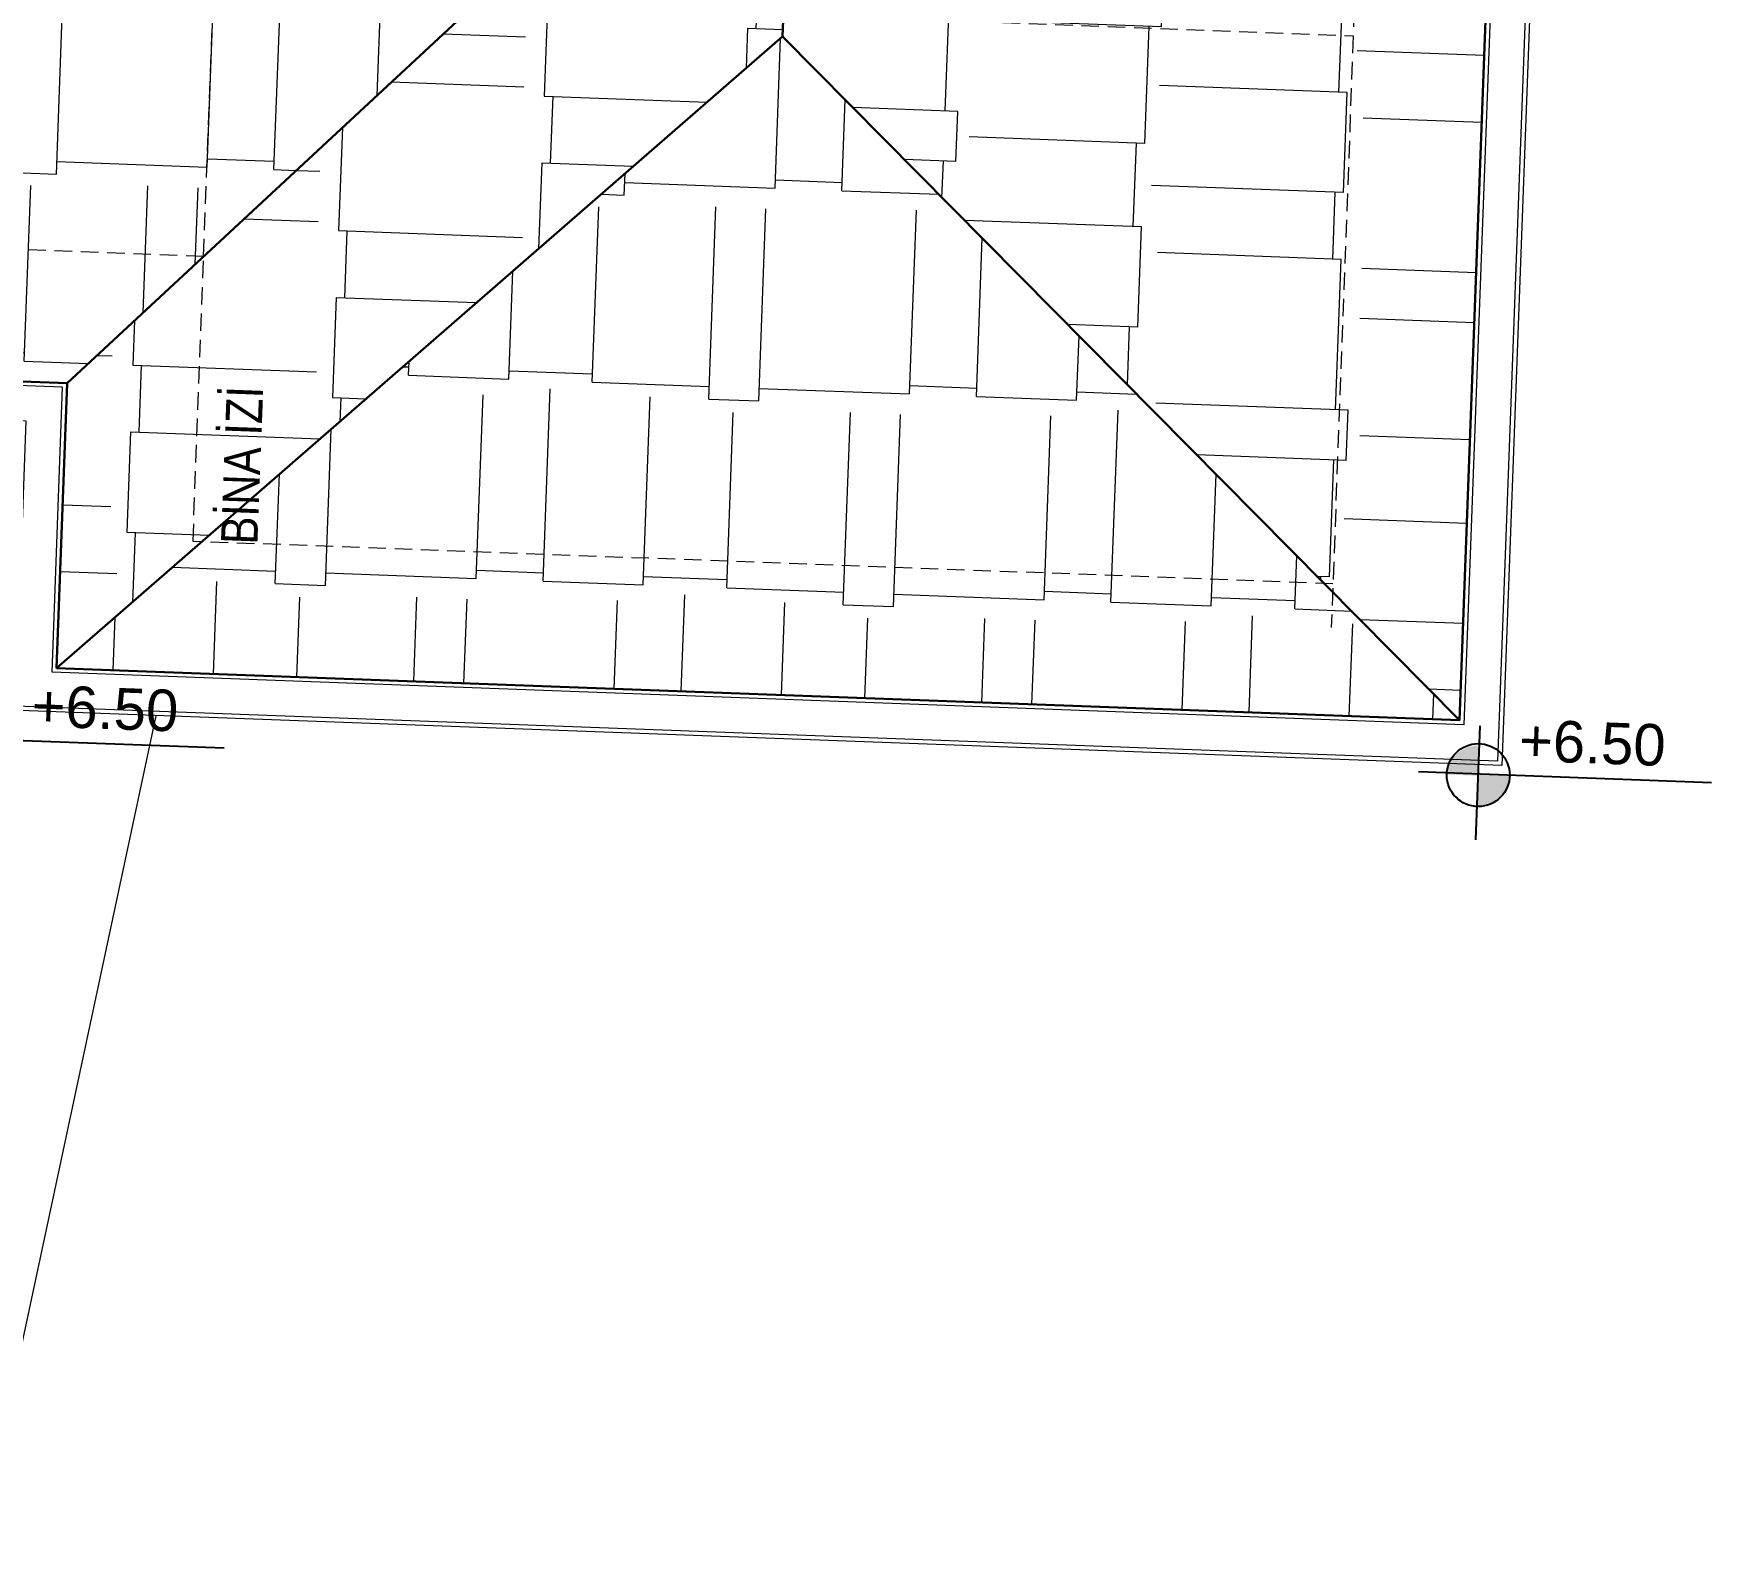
# Model space of a CAD drawing. Header units: centimetres. Extents: x 63871 to 181827, y -95930 to 42199.
# Drawn here: x 176979.4 to 177361.9, y 32471.9 to 32818.5 of the extents above; entities that cross this region are included whole.
import ezdxf

# ---------------------------------------------------------------- set-up
doc = ezdxf.new("R2010")
doc.units = ezdxf.units.CM
doc.linetypes.add('11-021_500-SatisOfisi_220512$0${ Diamond }', pattern=[12, 4, -2, 2, 2, -2])
for name, color, linetype, lineweight in [('A-FLOR-HRAL', 11, 'Continuous', 9), ('İz DÜŞÜMÜ', 7, '11-021_500-SatisOfisi_220512$0${ Diamond }', 18), ('OLUK', 222, 'Continuous', 15), ('Çatı', 144, 'Continuous', 30)]:
    doc.layers.add(name, color=color, linetype=linetype, lineweight=lineweight)
doc.layers.add('Dıış Ölçü', color=140, linetype='Continuous')
doc.layers.add('KOT', color=171, linetype='Continuous')
doc.styles.add('Arial_1', font='Arial.ttf', dxfattribs={"height": 300})
doc.styles.add('MtXpl_Arial_Narrow_1', font='')
doc.styles.add('RomanS', font='')
doc.styles.get('MtXpl_Arial_Narrow_1').set_extended_font_data('Arial Narrow')
doc.styles.get('RomanS').set_extended_font_data('Stylus BT')
doc.dimstyles.new('BÖYÜK', dxfattribs={"dimtxt": 70, "dimasz": 5, "dimexe": 5, "dimexo": 5, "dimgap": 2, "dimtad": 3, "dimdec": 0, "dimzin": 0, "dimdsep": 46, "dimtxsty": 'RomanS', "dimblk": 'DOT', "dimcen": 5, "dimadec": 0, "dimazin": 0, "dimtfac": 1, "dimtdec": 0, "dimtix": 1, "dimtofl": 0, "dimtmove": 1, "dimatfit": 0, "dimldrblk": 'DOT', "dimfxl": 10, "dimfxlon": 1, "dimtolj": 1, "dimtzin": 0, "dimarcsym": 0})
pattern_1 = [(0, (-196861.627, -36377.483), (97.155, 45.72), [22.86, -19.05, 26.67, -11.43, 34.29, -15.24]), (0, (-196838.767, -36375.58), (97.155, 45.72), [19.05, -72.39, 15.24, -22.86]), (0, (-196793.047, -36380.34), (97.155, 45.72), [11.43, -118.11]), (90, (-196861.627, -36377.483), (-32.385, 45.72), [43.815, -139.065]), (90, (-196838.767, -36377.483), (-32.385, 45.72), [42.8625, -140.0175]), (90, (-196819.717, -36377.483), (-32.385, 45.72), [40.005, -142.875]), (90, (-196793.047, -36380.34), (-32.385, 45.72), [43.815, -139.065]), (90, (-196781.617, -36380.34), (-32.385, 45.72), [43.815, -139.065]), (90, (-196747.327, -36377.483), (-32.385, 45.72), [41.91, -140.97])]
pattern_2 = [(270, (-196861.627, -36377.483), (45.72, -97.155), [22.86, -19.05, 26.67, -11.43, 34.29, -15.24]), (270, (-196859.72, -36400.343), (45.72, -97.155), [19.05, -72.39, 15.24, -22.86]), (270, (-196864.484, -36446.063), (45.72, -97.155), [11.43, -118.11]), (0, (-196861.627, -36377.483), (45.72, 32.385), [43.815, -139.065]), (0, (-196861.627, -36400.343), (45.72, 32.385), [42.8625, -140.0175]), (0, (-196861.627, -36419.393), (45.72, 32.385), [40.005, -142.875]), (0, (-196864.484, -36446.063), (45.72, 32.385), [43.815, -139.065]), (0, (-196864.484, -36457.493), (45.72, 32.385), [43.815, -139.065]), (0, (-196861.627, -36491.783), (45.72, 32.385), [41.91, -140.97])]

# ---------------------------------------------------------------- blocks, each defined once
blk = doc.blocks.new('HRD')
at = {"layer": 'A-FLOR-HRAL'}
blk.add_line((154119.71, 35317.48), (154119.71, 35417.48), dxfattribs=at)
at = {"layer": 'İz DÜŞÜMÜ'}
blk.add_lwpolyline([(153819.63, 36347.48), (154419.63, 36347.49), (154419.63, 35292.49), (154159.63, 35292.49), (154159.63, 35357.48), (153819.63, 35357.48), (153819.63, 36347.48)], dxfattribs=at)
at = {"style": 'MtXpl_Arial_Narrow_1'}
blk.add_text('I.KAT İZ DÜŞÜMÜ', height=8.316, rotation=359.957, dxfattribs=at).set_placement((154335.01, 35297.43))
blk = doc.blocks.new('_Dot')
at = {"color": 0, "linetype": 'ByBlock', "lineweight": -2}
blk.add_line((-0.5, 0), (-1, 0), dxfattribs=at)
at = {"color": 0, "linetype": 'ByBlock', "const_width": 0.5}
blk.add_lwpolyline([(-0.25, 0, 1), (0.25, 0, 1)], format="xyb", close=True, dxfattribs=at)
blk = doc.blocks.new('*D362')
at = {"layer": 'Defpoints', "color": 0, "transparency": 16777216}
for p in [(-936.11, 17772.66, 0), (-1067.22, 17158.95), (-1067.22, 17158.95)]:
    blk.add_point(p, dxfattribs=at)
at = {"layer": 'Dıış Ölçü', "color": 0, "lineweight": -2, "transparency": 16777216}
for p, q in [((-936.11, 17772.66), (-931.22, 17771.61)), ((-937.15, 17767.77), (-1066.17, 17163.84)), ((-1067.22, 17158.95), (-1062.33, 17157.91))]:
    blk.add_line(p, q, dxfattribs=at)
at = {"layer": 'Dıış Ölçü', "color": 0, "lineweight": -2, "transparency": 16777216, "xscale": 5, "yscale": 5, "zscale": 5}
for p, rotation in [((-936.11, 17772.66), 77.94096925706795), ((-1067.22, 17158.95), 257.9409692570679)]:
    blk.add_blockref('_Dot', p, dxfattribs=dict(at, rotation=rotation))
at = {"layer": 'Dıış Ölçü', "color": 0, "transparency": 16777216, "insert": (-1039.12, 17473.81), "char_height": 70, "attachment_point": 5, "rotation": 77.941, "style": 'RomanS'}
blk.add_mtext('\\A1;628', dxfattribs=at)
blk = doc.blocks.new('çatı planı')
at = {"layer": 'KOT'}
h = blk.add_hatch(color=256, dxfattribs=at)
h.dxf.hatch_style = 1
h.paths.add_polyline_path([(1.9, -1127.35, 0.009987), (1.89, -1127.07), (-5.27, -1127.07), (-5.27, -1134.52, 0.414214)])
for p, q in [((-18.92, -1127.07), (47.91, -1127.07)), ((-358.01, -1131.79), (-291.19, -1131.79))]:
    blk.add_line(p, q, dxfattribs=at)
at = {"layer": 'KOT', "insert": (20.46, -1114.27), "char_height": 9.45, "width": 57.6964, "attachment_point": 2, "line_spacing_factor": 0.941778, "style": 'Arial_1'}
blk.add_mtext('+6.50', dxfattribs=at)
blk.add_wipeout([(-680, -1060), (-680, 0), (0, 0), (0, -1125), (-340, -1125), (-340, -1060)]).dxf.layer = 'OLUK'
at = {"layer": 'KOT'}
h = blk.add_hatch(color=256, dxfattribs=at)
h.dxf.hatch_style = 1
h.paths.add_polyline_path([(-5.27, -1120.61, 0.402561), (-12.43, -1127.49), (-5.27, -1127.49)])
at = {"layer": 'Çatı', "lineweight": 15}
h = blk.add_hatch(dxfattribs=at)
h.set_pattern_fill('AR-RSHKE', color=251, scale=0.15, angle=90)
h.set_pattern_definition([(90, (-196861.627, -36377.483), (-45.72, 97.155), [22.86, -19.05, 26.67, -11.43, 34.29, -15.24]), (90, (-196863.53, -36354.623), (-45.72, 97.155), [19.05, -72.39, 15.24, -22.86]), (90, (-196858.77, -36308.903), (-45.72, 97.155), [11.43, -118.11]), (180, (-196861.627, -36377.483), (-45.72, -32.385), [43.815, -139.065]), (180, (-196861.627, -36354.623), (-45.72, -32.385), [42.8625, -140.0175]), (180, (-196861.627, -36335.573), (-45.72, -32.385), [40.005, -142.875]), (180, (-196858.77, -36308.903), (-45.72, -32.385), [43.815, -139.065]), (180, (-196858.77, -36297.473), (-45.72, -32.385), [43.815, -139.065]), (180, (-196861.627, -36263.183), (-45.72, -32.385), [41.91, -140.97])])
h.paths.add_polyline_path([(-340, -720), (-170, -890), (-170, -890), (-170, -965), (-10, -1115), (-10, -10), (-340, -340)])
h = blk.add_hatch(dxfattribs=at)
h.set_pattern_fill('AR-RSHKE', color=251, scale=0.15, angle=270)
h.set_pattern_definition(pattern_2)
h.paths.add_polyline_path([(-340, -340), (-670, -340), (-670, -1050), (-340, -720)])
h.paths.add_polyline_path([(-554.79, -586.74), (-554.79, -524.95), (-462.64, -524.95), (-462.64, -586.74)], flags=16)
h.paths.add_polyline_path([(-438.13, -595), (-438.13, -505), (-358.13, -505), (-358.13, -595)], flags=16)
h.paths.add_polyline_path([(-435.13, -592), (-435.13, -508), (-361.13, -508), (-361.13, -592)], flags=0)
h.paths.add_polyline_path([(-575, -509.93), (-635, -509.93), (-635, -464.95), (-575, -464.95)], flags=16)
h.paths.add_polyline_path([(-590, -495), (-620, -494.93), (-620, -479.88), (-590, -479.95)], flags=0)
h.paths.add_polyline_path([(-605, -487.43, -1), (-620, -487.43, -1), (-605, -487.43, -1), (-590, -487.43, -1)], flags=0)
h.paths.add_polyline_path([(-540.96, -552.31), (-463.64, -552.31), (-463.64, -528.57), (-540.96, -528.57)], flags=8)
h.paths.add_polyline_path([(-428.72, -520.12), (-364.78, -520.12), (-364.78, -508.56), (-428.72, -508.56)], flags=8)
h = blk.add_hatch(dxfattribs=at)
h.set_pattern_fill('AR-RSHKE', color=251, scale=0.15)
h.set_pattern_definition(pattern_1)
h.paths.add_polyline_path([(-170, -890), (-340, -720), (-670, -1050), (-330, -1050)])
h.paths.add_polyline_path([(-267.06, -910.01), (-267.06, -954.99), (-327.06, -954.99), (-327.06, -910.01)], flags=16)
h.paths.add_polyline_path([(-280, -925.01), (-280, -940.07), (-310, -940), (-310, -924.95)], flags=0)
h.paths.add_polyline_path([(-280, -932.5, -1), (-295, -932.5, -1), (-310, -932.5, -1), (-295, -932.5, -1)], flags=0)
h.paths.add_polyline_path([(-311.07, -879.18), (-372.85, -879.18), (-372.85, -787.02), (-311.07, -787.02)], flags=16)
h.paths.add_polyline_path([(-345.5, -865.35), (-345.5, -788.02), (-369.24, -788.02), (-369.24, -865.35)], flags=8)
h.paths.add_polyline_path([(-637.61, -1017.24), (-596.53, -1017.27), (-596.52, -1002.03), (-637.6, -1002)], flags=25)
h = blk.add_hatch(dxfattribs=at)
h.set_pattern_fill('AR-RSHKE', color=251, scale=0.15, angle=270)
h.set_pattern_definition(pattern_2)
h.paths.add_polyline_path([(-170, -965), (-170, -890), (-330, -1050), (-330, -1115)])
h.paths.add_polyline_path([(-282.78, -1087.79), (-282.75, -1046.71), (-297.98, -1046.7), (-298.02, -1087.78)], flags=25)
h = blk.add_hatch(dxfattribs=at)
h.set_pattern_fill('AR-RSHKE', color=251, scale=0.15)
h.set_pattern_definition(pattern_1)
h.paths.add_polyline_path([(-330, -1115), (-10, -1115), (-170, -965)])
h.paths.add_polyline_path([(-282.78, -1087.79), (-282.75, -1046.71), (-297.98, -1046.7), (-298.02, -1087.78)], flags=24)
at = {"layer": 'İz DÜŞÜMÜ'}
blk.add_lwpolyline([(-300, -1020), (-300, -960), (-40, -960), (-40, -1085), (-300, -1085), (-300, -1020), (-640, -1020), (-640, -30), (-300, -30), (-300, -180), (-40, -180), (-40, -1095)], dxfattribs=at)
at = {"layer": 'KOT'}
blk.add_line((-5.27, -1142.16), (-5.27, -1116.09), dxfattribs=at)
blk.add_circle((-5.27, -1127.35), 7.17, dxfattribs=at)
at = {"layer": 'OLUK'}
for points in [[(-340, -1125), (-340, -1060), (-680, -1060), (-680, 0), (0, 0), (0, -1125)], [(-339, -1124), (-339, -1059), (-679, -1059), (-679, -1), (-1, -1), (-1, -1124)], [(-331, -1116), (-331, -1051), (-671, -1051), (-671, -9), (-9, -9), (-9, -1116)]]:
    blk.add_lwpolyline(points, close=True, dxfattribs=at)
at = {"layer": 'Çatı'}
for p, q in [((-170, -890), (-330, -1050)), ((-170, -965), (-170, -890)), ((-330, -1115), (-170, -965)), ((-170, -965), (-10, -1115))]:
    blk.add_line(p, q, dxfattribs=at)
blk.add_lwpolyline([(-330, -1115), (-330, -1050), (-670, -1050), (-670, -10), (-10, -10), (-10, -1115)], close=True, dxfattribs=at)
at = {"style": 'MtXpl_Arial_Narrow_1'}
blk.add_text('BİNA İZİ', height=8.316, rotation=89.957, dxfattribs=at).set_placement((-285.32, -1085.25))
at = {"layer": 'KOT', "insert": (-318.63, -1119), "char_height": 9.45, "width": 57.6964, "attachment_point": 2, "line_spacing_factor": 0.941778, "style": 'Arial_1'}
blk.add_mtext('+6.50', dxfattribs=at)
blk = doc.blocks.new('VAZİYET PLANI')
at = {"rotation": 357.8731892381679}
blk.add_blockref('HRD', (-156299.3, -11774.45, 0), dxfattribs=at)
at = {"layer": 'Dıış Ölçü'}
dim = blk.add_aligned_dim(p1=(-936.11, 17772.66, 0), p2=(-1067.22, 17158.95), distance=0, dimstyle='BÖYÜK', dxfattribs=at)
dim.commit()
dim.dimension.update_dxf_attribs({"geometry": '*D362', "text_midpoint": (-1039.12, 17473.81)})
at = {"layer": 'OLUK', "rotation": 357.8731895439683}
blk.add_blockref('çatı planı', (-596.05, 18845.77, 0), dxfattribs=at)

msp = doc.modelspace()

# ---------------------------------------------------------------- block references
at = {"layer": 'OLUK'}
msp.add_blockref('VAZİYET PLANI', (177951.86, 14930.11), dxfattribs=at)

doc.saveas('drawing.dxf')
